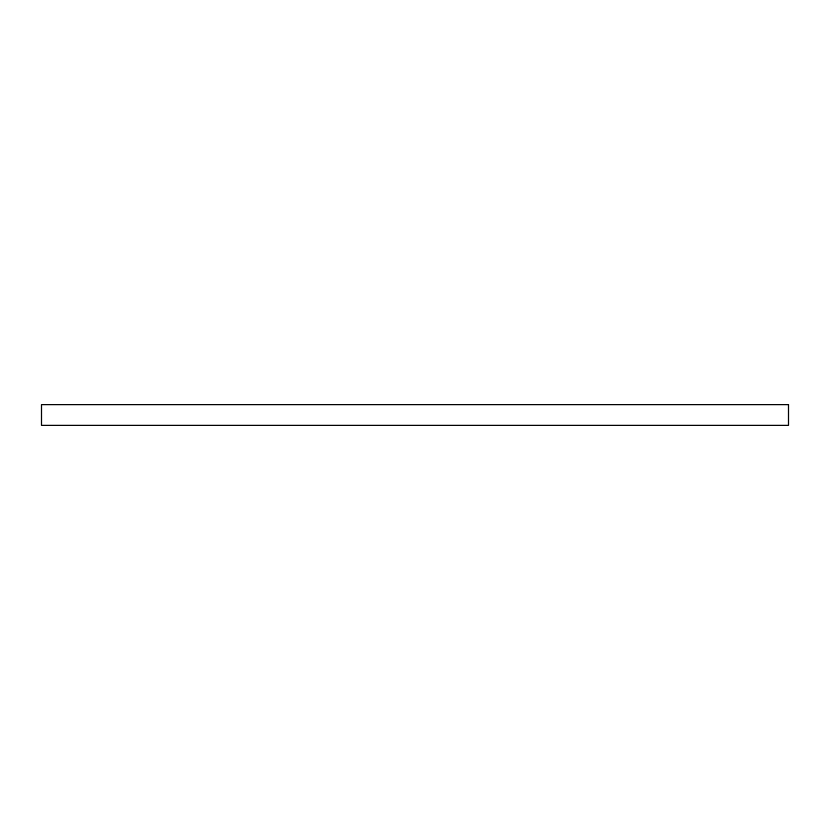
<?xml version="1.0" encoding="UTF-8"?>
<svg xmlns="http://www.w3.org/2000/svg" width="830" height="830" viewBox="0 0 830 830"><rect width="100%" height="100%" fill="white"/><g stroke="black" fill="none" stroke-linecap="round" stroke-linejoin="round"><path stroke-width="1.25" d="M788.5 404.625L41.5 404.625L41.5 425.375L788.5 425.375L788.5 404.625"/></g></svg>
